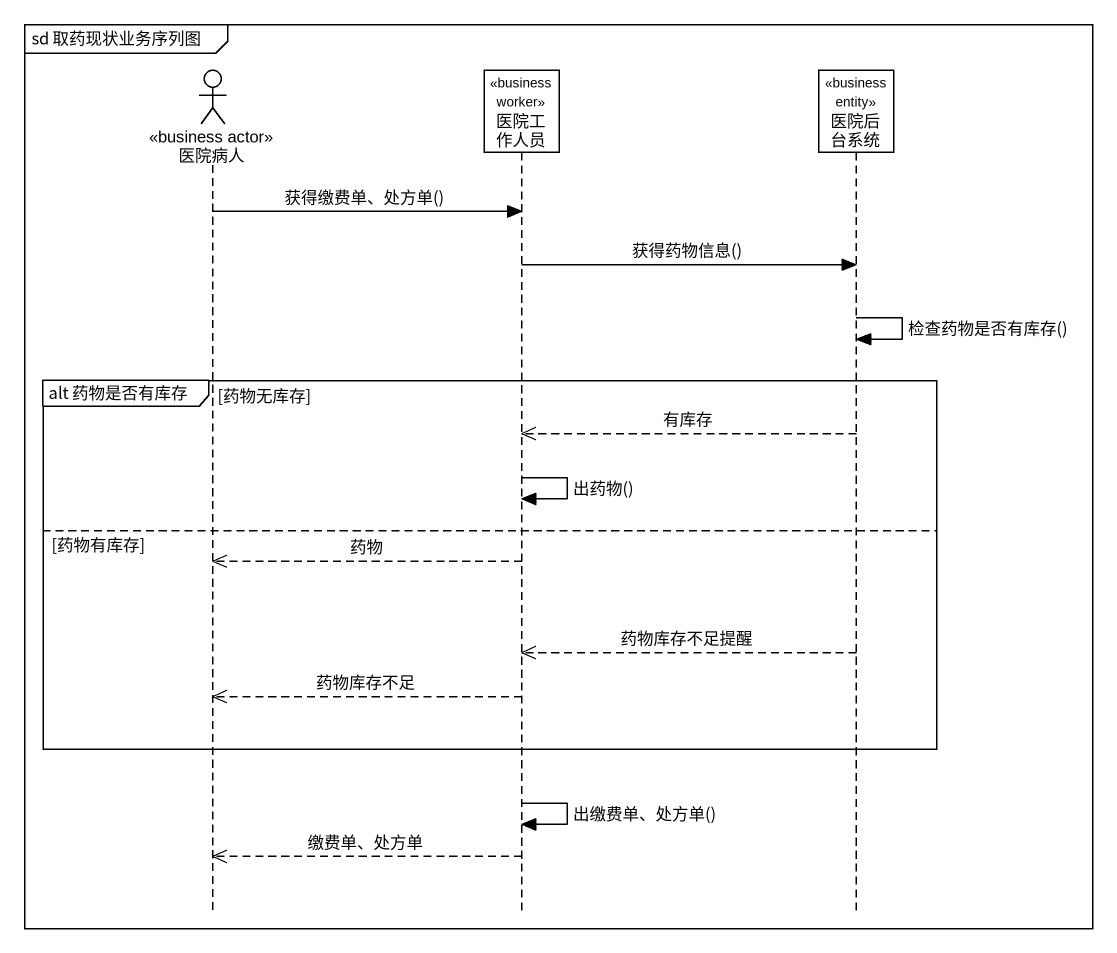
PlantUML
@startuml
mainframe sd 取药现状业务序列图
hide footbox
actor 医院病人 <<business actor>>
participant 医院工作人员 <<business worker>>
participant 医院后台系统 <<business entity>>

医院病人 -> 医院工作人员 : 获得缴费单、处方单()
医院工作人员 -> 医院后台系统 : 获得药物信息()
医院后台系统 -> 医院后台系统 : 检查药物是否有库存()
group alt 药物是否有库存 [药物无库存]
  医院后台系统 -->> 医院工作人员 : 有库存
  医院工作人员 -> 医院工作人员 : 出药物()
else 药物有库存
  医院工作人员 -->> 医院病人 : 药物
  医院后台系统 -->> 医院工作人员 : 药物库存不足提醒
  医院工作人员 -->> 医院病人 : 药物库存不足
end
医院工作人员 -> 医院工作人员 : 出缴费单、处方单()
医院工作人员 -->> 医院病人 : 缴费单、处方单
@enduml
